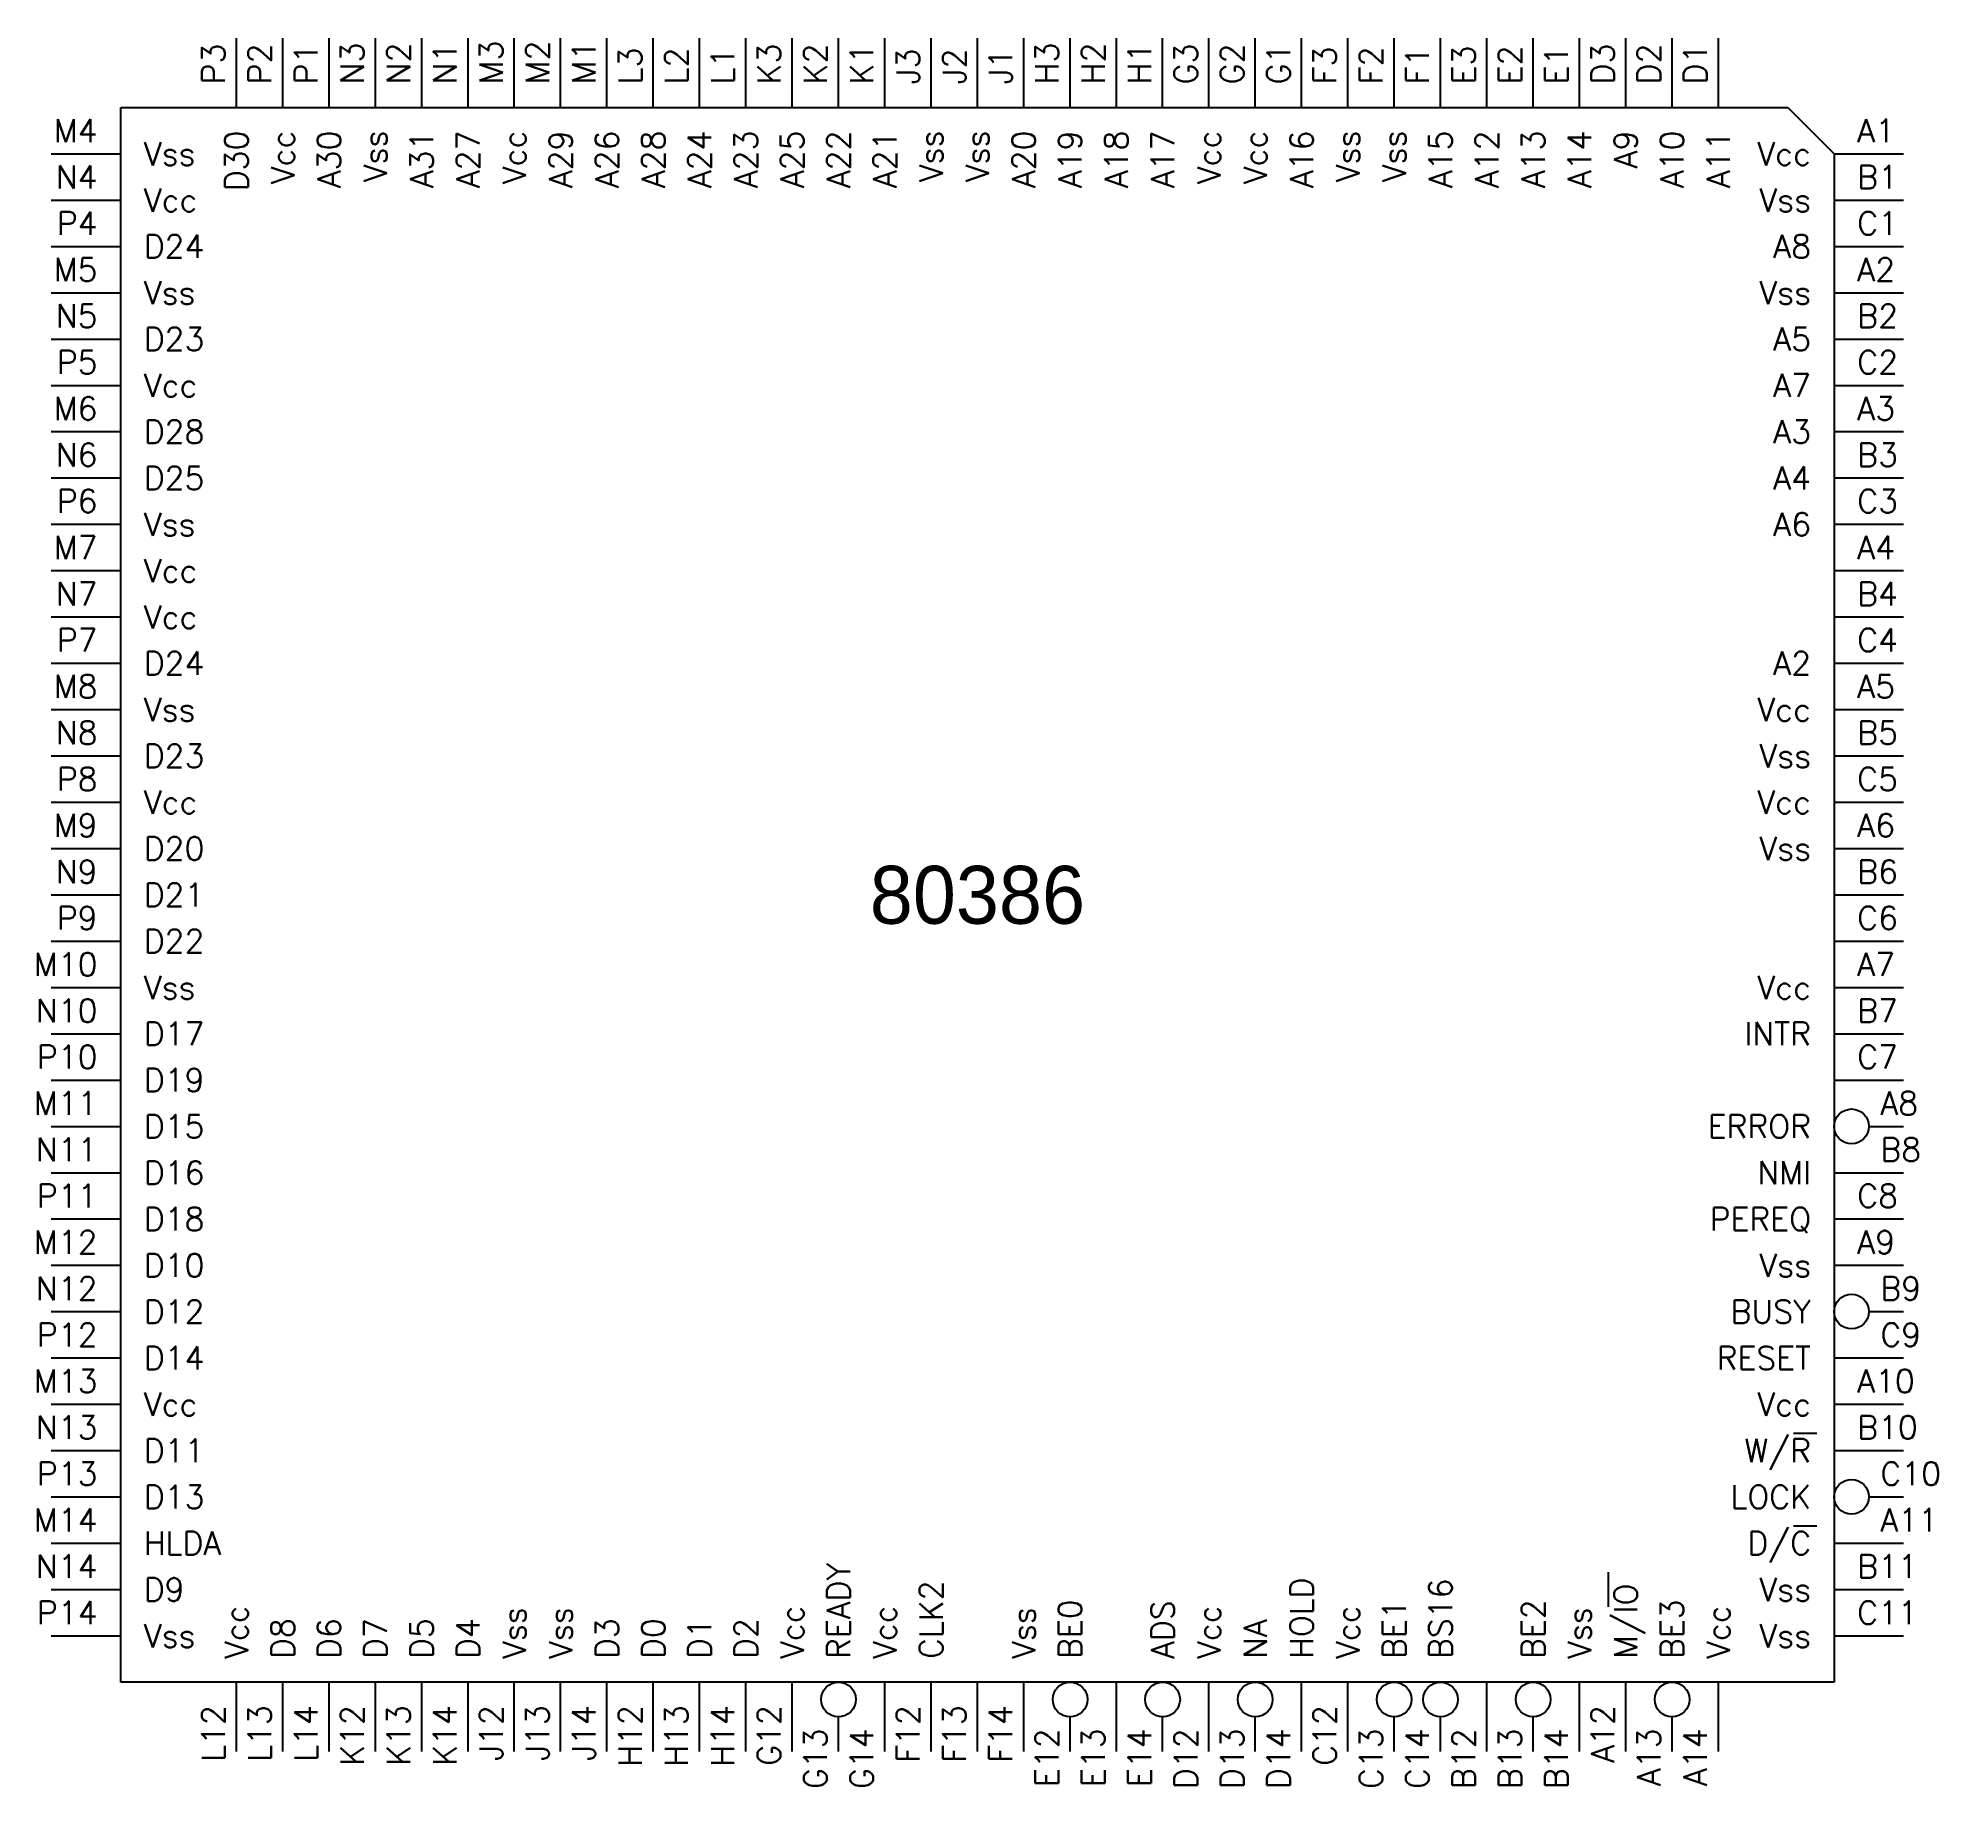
# Model space of a CAD drawing. Extents: x 1.44 to 9.65, y 0.35 to 7.9.
import ezdxf
from ezdxf.enums import TextEntityAlignment as Align

# ---------------------------------------------------------------- set-up
doc = ezdxf.new("R2010")
doc.units = 0
doc.header["$MEASUREMENT"] = 0
doc.layers.get('0').update_dxf_attribs({"linetype": 'CONTINUOUS'})
doc.styles.add('ROMANS', font='romans')

msp = doc.modelspace()

# ---------------------------------------------------------------- linework, layer by layer
for p, q in [((2.3, 7.6), (2.3, 7.9)), ((2.5, 7.6), (2.5, 7.9)), ((2.7, 7.6), (2.7, 7.9)), ((2.9, 7.6), (2.9, 7.9)), ((3.1, 7.6), (3.1, 7.9)), ((3.3, 7.6), (3.3, 7.9)), ((3.5, 7.6), (3.5, 7.9)), ((3.7, 7.6), (3.7, 7.9)), ((3.9, 7.6), (3.9, 7.9)), ((4.1, 7.6), (4.1, 7.9)), ((4.3, 7.6), (4.3, 7.9)), ((4.5, 7.6), (4.5, 7.9)), ((4.7, 7.6), (4.7, 7.9)), ((4.9, 7.6), (4.9, 7.9)), ((5.1, 7.6), (5.1, 7.9)), ((5.3, 7.6), (5.3, 7.9)), ((5.5, 7.6), (5.5, 7.9)), ((5.7, 7.6), (5.7, 7.9)), ((5.9, 7.6), (5.9, 7.9)), ((6.1, 7.6), (6.1, 7.9)), ((6.3, 7.6), (6.3, 7.9)), ((6.5, 7.6), (6.5, 7.9)), ((6.7, 7.6), (6.7, 7.9)), ((6.9, 7.6), (6.9, 7.9)), ((7.1, 7.6), (7.1, 7.9)), ((7.3, 7.6), (7.3, 7.9)), ((7.5, 7.6), (7.5, 7.9)), ((7.7, 7.6), (7.7, 7.9)), ((7.9, 7.6), (7.9, 7.9)), ((8.1, 7.6), (8.1, 7.9)), ((8.3, 7.6), (8.3, 7.9)), ((8.5, 7.6), (8.5, 7.9)), ((8.7, 7.6), (8.7, 7.9)), ((1.8, 7.6), (9, 7.6)), ((1.8, 0.8), (1.8, 7.6)), ((9, 7.6), (9.2, 7.4)), ((1.5, 7.4), (1.8, 7.4)), ((9.2, 7.4), (9.5, 7.4)), ((9.2, 7.4), (9.2, 0.8)), ((1.5, 7.2), (1.8, 7.2)), ((9.2, 7.2), (9.5, 7.2)), ((1.5, 7), (1.8, 7)), ((9.2, 7), (9.5, 7)), ((1.5, 6.8), (1.8, 6.8)), ((9.2, 6.8), (9.5, 6.8)), ((1.5, 6.6), (1.8, 6.6)), ((9.2, 6.6), (9.5, 6.6)), ((1.5, 6.4), (1.8, 6.4)), ((9.2, 6.4), (9.5, 6.4)), ((1.5, 6.2), (1.8, 6.2)), ((9.2, 6.2), (9.5, 6.2)), ((1.5, 6), (1.8, 6)), ((9.2, 6), (9.5, 6)), ((1.5, 5.8), (1.8, 5.8)), ((9.2, 5.8), (9.5, 5.8)), ((1.5, 5.6), (1.8, 5.6)), ((9.2, 5.6), (9.5, 5.6)), ((1.5, 5.4), (1.8, 5.4)), ((9.2, 5.4), (9.5, 5.4)), ((1.5, 5.2), (1.8, 5.2)), ((9.2, 5.2), (9.5, 5.2)), ((1.5, 5), (1.8, 5)), ((9.2, 5), (9.5, 5)), ((1.5, 4.8), (1.8, 4.8)), ((9.2, 4.8), (9.5, 4.8)), ((1.5, 4.6), (1.8, 4.6)), ((9.2, 4.6), (9.5, 4.6)), ((1.5, 4.4), (1.8, 4.4)), ((9.2, 4.4), (9.5, 4.4)), ((1.5, 4.2), (1.8, 4.2)), ((9.2, 4.2), (9.5, 4.2)), ((1.5, 4), (1.8, 4)), ((9.2, 4), (9.5, 4)), ((1.5, 3.8), (1.8, 3.8)), ((9.2, 3.8), (9.5, 3.8)), ((1.5, 3.6), (1.8, 3.6)), ((9.2, 3.6), (9.5, 3.6)), ((1.5, 3.4), (1.8, 3.4)), ((9.2, 3.4), (9.5, 3.4)), ((1.5, 3.2), (1.8, 3.2)), ((9.35, 3.2), (9.5, 3.2)), ((1.5, 3), (1.8, 3)), ((9.2, 3), (9.5, 3)), ((1.5, 2.8), (1.8, 2.8)), ((9.2, 2.8), (9.5, 2.8)), ((1.5, 2.6), (1.8, 2.6)), ((9.2, 2.6), (9.5, 2.6)), ((1.5, 2.4), (1.8, 2.4)), ((9.35, 2.4), (9.5, 2.4)), ((1.5, 2.2), (1.8, 2.2)), ((9.2, 2.2), (9.5, 2.2)), ((1.5, 2), (1.8, 2)), ((9.2, 2), (9.5, 2)), ((9.025, 1.875), (9.125, 1.875)), ((1.5, 1.8), (1.8, 1.8)), ((9.2, 1.8), (9.5, 1.8)), ((1.5, 1.6), (1.8, 1.6)), ((9.35, 1.6), (9.5, 1.6)), ((1.5, 1.4), (1.8, 1.4)), ((9.025, 1.475), (9.125, 1.475)), ((9.2, 1.4), (9.5, 1.4)), ((8.225, 1.125), (8.225, 1.275)), ((1.5, 1.2), (1.8, 1.2)), ((9.2, 1.2), (9.5, 1.2)), ((1.5, 1), (1.8, 1)), ((9.2, 1), (9.5, 1)), ((9.2, 0.8), (1.8, 0.8)), ((2.3, 0.5), (2.3, 0.8)), ((2.5, 0.5), (2.5, 0.8)), ((2.7, 0.5), (2.7, 0.8)), ((2.9, 0.5), (2.9, 0.8)), ((3.1, 0.5), (3.1, 0.8)), ((3.3, 0.5), (3.3, 0.8)), ((3.5, 0.5), (3.5, 0.8)), ((3.7, 0.5), (3.7, 0.8)), ((3.9, 0.5), (3.9, 0.8)), ((4.1, 0.5), (4.1, 0.8)), ((4.3, 0.5), (4.3, 0.8)), ((4.5, 0.5), (4.5, 0.8)), ((4.7, 0.5), (4.7, 0.8)), ((5.1, 0.5), (5.1, 0.8)), ((5.3, 0.5), (5.3, 0.8)), ((5.5, 0.5), (5.5, 0.8)), ((5.7, 0.5), (5.7, 0.8)), ((6.1, 0.5), (6.1, 0.8)), ((6.5, 0.5), (6.5, 0.8)), ((6.9, 0.5), (6.9, 0.8)), ((7.1, 0.5), (7.1, 0.8)), ((7.7, 0.5), (7.7, 0.8)), ((8.1, 0.5), (8.1, 0.8)), ((8.3, 0.5), (8.3, 0.8)), ((8.7, 0.5), (8.7, 0.8)), ((4.9, 0.5), (4.9, 0.65)), ((5.9, 0.5), (5.9, 0.65)), ((6.3, 0.5), (6.3, 0.65)), ((6.7, 0.5), (6.7, 0.65)), ((7.3, 0.5), (7.3, 0.65)), ((7.5, 0.5), (7.5, 0.65)), ((7.9, 0.5), (7.9, 0.65)), ((8.5, 0.5), (8.5, 0.65))]:
    msp.add_line(p, q)
for centre in [(9.275, 3.2), (9.275, 2.4), (9.275, 1.6), (4.9, 0.725), (5.9, 0.725), (6.3, 0.725), (6.7, 0.725), (7.3, 0.725), (7.5, 0.725), (7.9, 0.725), (8.5, 0.725)]:
    msp.add_circle(centre, 0.075)

# ---------------------------------------------------------------- texts
at = {"style": 'ROMANS'}
for s, p in [('P3', (2.25, 7.7)), ('P2', (2.45, 7.7)), ('P1', (2.65, 7.7)), ('N3', (2.85, 7.7)), ('N2', (3.05, 7.7)), ('N1', (3.25, 7.7)), ('M3', (3.45, 7.7)), ('M2', (3.65, 7.7)), ('M1', (3.85, 7.7)), ('L3', (4.05, 7.7)), ('L2', (4.25, 7.7)), ('L1', (4.45, 7.7)), ('K3', (4.65, 7.7)), ('K2', (4.85, 7.7)), ('K1', (5.05, 7.7)), ('J3', (5.25, 7.7)), ('J2', (5.45, 7.7)), ('J1', (5.65, 7.7)), ('H3', (5.85, 7.7)), ('H2', (6.05, 7.7)), ('H1', (6.25, 7.7)), ('G3', (6.45, 7.7)), ('G2', (6.65, 7.7)), ('G1', (6.85, 7.7)), ('F3', (7.05, 7.7)), ('F2', (7.25, 7.7)), ('F1', (7.45, 7.7)), ('E3', (7.65, 7.7)), ('E2', (7.85, 7.7)), ('E1', (8.05, 7.7)), ('D3', (8.25, 7.7)), ('D2', (8.45, 7.7)), ('D1', (8.65, 7.7)), ('READY', (4.95, 0.9)), ('HOLD', (6.95, 0.9)), ('BS16', (7.55, 0.9)), ('CLK2', (5.35, 0.9)), ('M/IO', (8.35, 0.9)), ('Vcc', (2.35, 0.9)), ('D4', (3.35, 0.9)), ('Vss', (3.55, 0.9)), ('Vss', (3.75, 0.9)), ('Vcc', (4.75, 0.9)), ('Vcc', (5.15, 0.9)), ('Vss', (5.75, 0.9)), ('BE0', (5.95, 0.9)), ('ADS', (6.35, 0.9)), ('Vcc', (6.55, 0.9)), ('NA', (6.75, 0.9)), ('Vcc', (7.15, 0.9)), ('BE1', (7.35, 0.9)), ('BE2', (7.95, 0.9)), ('Vss', (8.15, 0.9)), ('BE3', (8.55, 0.9)), ('Vcc', (8.75, 0.9)), ('D8', (2.55, 0.9)), ('D6', (2.75, 0.9)), ('D7', (2.95, 0.9)), ('D5', (3.15, 0.9)), ('D3', (3.95, 0.9)), ('D0', (4.15, 0.9)), ('D1', (4.35, 0.9)), ('D2', (4.55, 0.9))]:
    msp.add_text(s, height=0.1, rotation=90, dxfattribs=at).set_placement(p)
for s, p in [('M4', (1.7, 7.45)), ('Vcc', (9.1, 7.35)), ('N4', (1.7, 7.25)), ('Vss', (9.1, 7.15)), ('P4', (1.7, 7.05)), ('A8', (9.1, 6.95)), ('M5', (1.7, 6.85)), ('Vss', (9.1, 6.75)), ('N5', (1.7, 6.65)), ('A5', (9.1, 6.55)), ('P5', (1.7, 6.45)), ('A7', (9.1, 6.35)), ('M6', (1.7, 6.25)), ('A3', (9.1, 6.15)), ('N6', (1.7, 6.05)), ('A4', (9.1, 5.95)), ('P6', (1.7, 5.85)), ('A6', (9.1, 5.75)), ('M7', (1.7, 5.65)), ('N7', (1.7, 5.45)), ('P7', (1.7, 5.25)), ('A2', (9.1, 5.15)), ('M8', (1.7, 5.05)), ('Vcc', (9.1, 4.95)), ('N8', (1.7, 4.85)), ('Vss', (9.1, 4.75)), ('P8', (1.7, 4.65)), ('Vcc', (9.1, 4.55)), ('M9', (1.7, 4.45)), ('Vss', (9.1, 4.35)), ('N9', (1.7, 4.25)), ('P9', (1.7, 4.05)), ('M10', (1.7, 3.85)), ('Vcc', (9.1, 3.75)), ('N10', (1.7, 3.65)), ('INTR', (9.1, 3.55)), ('P10', (1.7, 3.45)), ('M11', (1.7, 3.25)), ('ERROR', (9.1, 3.15)), ('N11', (1.7, 3.05)), ('NMI', (9.1, 2.95)), ('P11', (1.7, 2.85)), ('PEREQ', (9.1, 2.75)), ('M12', (1.7, 2.65)), ('Vss', (9.1, 2.55)), ('N12', (1.7, 2.45)), ('BUSY', (9.1, 2.35)), ('P12', (1.7, 2.25)), ('RESET', (9.1, 2.15)), ('M13', (1.7, 2.05)), ('Vcc', (9.1, 1.95)), ('N13', (1.7, 1.85)), ('W/R', (9.1, 1.75)), ('P13', (1.7, 1.65)), ('LOCK', (9.1, 1.55)), ('M14', (1.7, 1.45)), ('D/C', (9.1, 1.35)), ('N14', (1.7, 1.25)), ('Vss', (9.1, 1.15)), ('P14', (1.7, 1.05)), ('Vss', (9.1, 0.95))]:
    msp.add_text(s, height=0.1, dxfattribs=at).set_placement(p, align=Align.RIGHT)
for s, p in [('A1', (9.3, 7.45)), ('Vss', (1.9, 7.35)), ('B1', (9.3, 7.25)), ('Vcc', (1.9, 7.15)), ('C1', (9.3, 7.05)), ('D24', (1.9, 6.95)), ('A2', (9.3, 6.85)), ('Vss', (1.9, 6.75)), ('B2', (9.3, 6.65)), ('D23', (1.9, 6.55)), ('C2', (9.3, 6.45)), ('Vcc', (1.9, 6.35)), ('A3', (9.3, 6.25)), ('D28', (1.9, 6.15)), ('B3', (9.3, 6.05)), ('D25', (1.9, 5.95)), ('C3', (9.3, 5.85)), ('Vss', (1.9, 5.75)), ('A4', (9.3, 5.65)), ('Vcc', (1.9, 5.55)), ('B4', (9.3, 5.45)), ('Vcc', (1.9, 5.35)), ('C4', (9.3, 5.25)), ('D24', (1.9, 5.15)), ('A5', (9.3, 5.05)), ('Vss', (1.9, 4.95)), ('B5', (9.3, 4.85)), ('D23', (1.9, 4.75)), ('C5', (9.3, 4.65)), ('Vcc', (1.9, 4.55)), ('A6', (9.3, 4.45)), ('D20', (1.9, 4.35)), ('B6', (9.3, 4.25)), ('D21', (1.9, 4.15)), ('C6', (9.3, 4.05)), ('D22', (1.9, 3.95)), ('A7', (9.3, 3.85)), ('Vss', (1.9, 3.75)), ('B7', (9.3, 3.65)), ('D17', (1.9, 3.55)), ('C7', (9.3, 3.45)), ('D19', (1.9, 3.35)), ('A8', (9.4, 3.25)), ('D15', (1.9, 3.15)), ('B8', (9.4, 3.05)), ('D16', (1.9, 2.95)), ('C8', (9.3, 2.85)), ('D18', (1.9, 2.75)), ('A9', (9.3, 2.65)), ('D10', (1.9, 2.55)), ('B9', (9.4, 2.45)), ('D12', (1.9, 2.35)), ('C9', (9.4, 2.25)), ('D14', (1.9, 2.15)), ('A10', (9.3, 2.05)), ('Vcc', (1.9, 1.95)), ('B10', (9.3, 1.85)), ('D11', (1.9, 1.75)), ('C10', (9.4, 1.65)), ('D13', (1.9, 1.55)), ('A11', (9.4, 1.45)), ('HLDA', (1.9, 1.35)), ('B11', (9.3, 1.25)), ('D9', (1.9, 1.15)), ('C11', (9.3, 1.05)), ('Vss', (1.9, 0.95))]:
    msp.add_text(s, height=0.1, dxfattribs=at).set_placement(p)
for s, p in [('D30', (2.35, 7.5)), ('Vcc', (2.55, 7.5)), ('A30', (2.75, 7.5)), ('Vss', (2.95, 7.5)), ('A27', (3.35, 7.5)), ('Vcc', (3.55, 7.5)), ('A29', (3.75, 7.5)), ('A26', (3.95, 7.5)), ('A28', (4.15, 7.5)), ('A24', (4.35, 7.5)), ('A23', (4.55, 7.5)), ('A25', (4.75, 7.5)), ('A22', (4.95, 7.5)), ('Vss', (5.35, 7.5)), ('Vss', (5.55, 7.5)), ('A20', (5.75, 7.5)), ('A19', (5.95, 7.5)), ('A18', (6.15, 7.5)), ('A17', (6.35, 7.5)), ('Vcc', (6.55, 7.5)), ('Vcc', (6.75, 7.5)), ('A16', (6.95, 7.5)), ('Vss', (7.15, 7.5)), ('Vss', (7.35, 7.5)), ('A15', (7.55, 7.5)), ('A12', (7.75, 7.5)), ('A13', (7.95, 7.5)), ('A14', (8.15, 7.5)), ('A9', (8.35, 7.5)), ('A10', (8.55, 7.5)), ('A31', (3.15, 7.5)), ('A21', (5.15, 7.5)), ('A11', (8.75, 7.5)), ('L12', (2.25, 0.7)), ('L13', (2.45, 0.7)), ('L14', (2.65, 0.7)), ('K12', (2.85, 0.7)), ('K13', (3.05, 0.7)), ('K14', (3.25, 0.7)), ('J12', (3.45, 0.7)), ('J13', (3.65, 0.7)), ('J14', (3.85, 0.7)), ('H12', (4.05, 0.7)), ('H13', (4.25, 0.7)), ('H14', (4.45, 0.7)), ('G12', (4.65, 0.7)), ('F12', (5.25, 0.7)), ('F13', (5.45, 0.7)), ('F14', (5.65, 0.7)), ('C12', (7.05, 0.7)), ('A12', (8.25, 0.7)), ('G13', (4.85, 0.6)), ('G14', (5.05, 0.6)), ('E12', (5.85, 0.6)), ('E13', (6.05, 0.6)), ('E14', (6.25, 0.6)), ('D12', (6.45, 0.6)), ('D13', (6.65, 0.6)), ('D14', (6.85, 0.6)), ('C13', (7.25, 0.6)), ('C14', (7.45, 0.6)), ('B12', (7.65, 0.6)), ('B13', (7.85, 0.6)), ('B14', (8.05, 0.6)), ('A13', (8.45, 0.6)), ('A14', (8.65, 0.6))]:
    msp.add_text(s, height=0.1, rotation=90, dxfattribs=at).set_placement(p, align=Align.RIGHT)
msp.add_text('80386', height=0.25).set_placement((5.5, 4.2), align=Align.MIDDLE)

doc.saveas('drawing.dxf')
